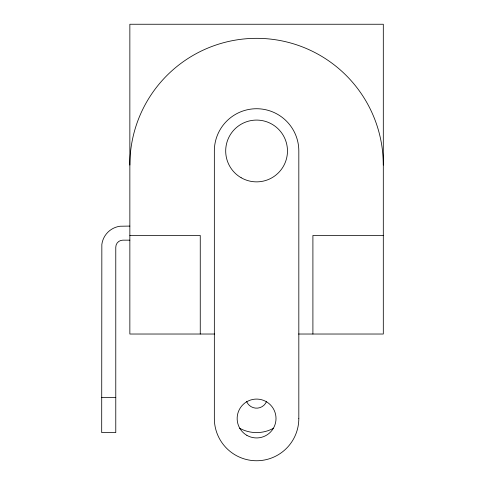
<?xml version="1.0" encoding="UTF-8"?>
<svg xmlns="http://www.w3.org/2000/svg" width="485" height="485" viewBox="0 0 485 485"><rect width="100%" height="100%" fill="white"/><g stroke="black" fill="none" stroke-linecap="round" stroke-linejoin="round"><path stroke-width="0.73" d="M129.853 226.083L120.056 226.234A21.152 21.152 0 0 0 101.844 244.44L101.692 432.59L115.776 432.59L115.776 247.204A7.039 7.039 0 0 1 122.814 240.16L129.853 240.16M129.853 235.461L200.256 235.461L200.256 334.026M383.308 235.461L312.904 235.461L312.904 334.026M214.588 334.026L129.853 334.026L129.853 24.25L383.308 24.25L383.308 334.026L298.572 334.026M101.692 397.385L115.776 397.385M129.853 165.058A126.724 126.724 0 0 1 256.583 38.333A126.724 126.724 0 0 1 383.308 165.058M273.57 428.219A35.199 35.199 0 0 1 239.59 428.219M266.544 401.513A10.785 10.785 0 0 1 246.616 401.513M298.821 418.507L298.821 150.974A42.244 42.244 0 0 0 256.583 108.731A42.244 42.244 0 0 0 214.34 150.974L214.34 418.507A42.244 42.244 0 0 0 256.583 460.75A42.244 42.244 0 0 0 298.821 418.507M246.865 435.336A19.43 19.43 0 0 0 276.013 418.507A19.43 19.43 0 0 0 246.865 401.683A19.43 19.43 0 0 0 246.865 435.336M241.136 177.728A30.894 30.894 0 0 0 287.472 150.974A30.894 30.894 0 0 0 241.136 124.221A30.894 30.894 0 0 0 241.136 177.728"/></g></svg>
